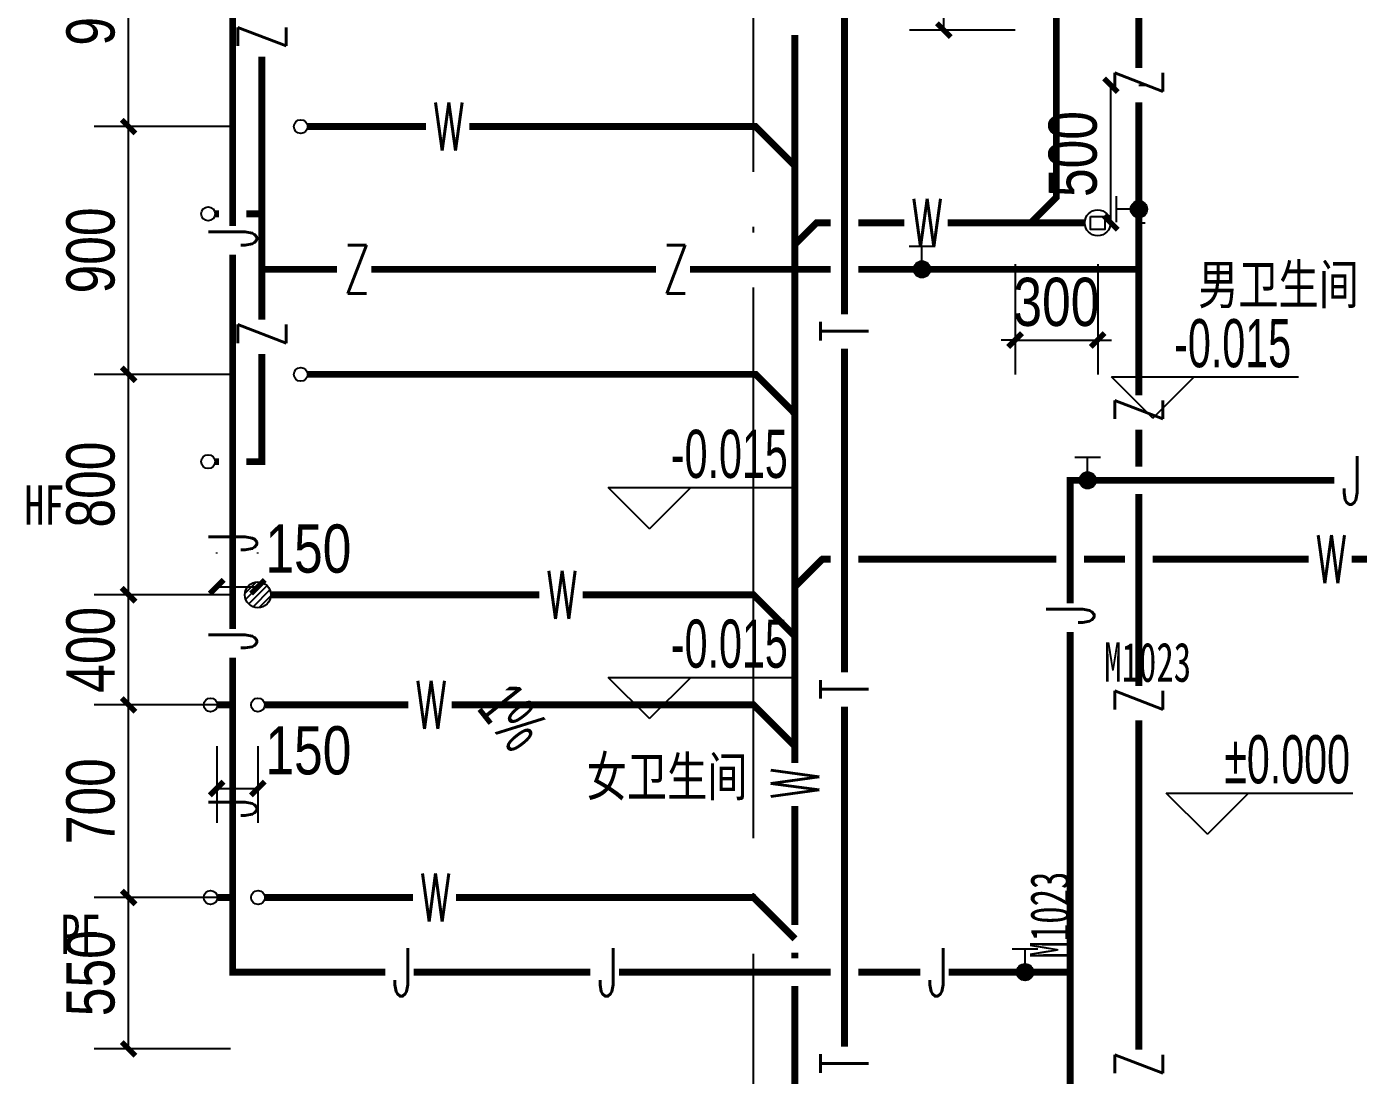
# Model space of a CAD drawing. Extents: x 31688 to 157843, y 203 to 96712.
# Drawn here: x 56147 to 60984, y 5339 to 9148 of the extents above; entities that cross this region are included whole.
import ezdxf

# ---------------------------------------------------------------- set-up
doc = ezdxf.new("R2010")
doc.units = 0
doc.header["$LTSCALE"] = 1000
doc.header["$MEASUREMENT"] = 0
doc.linetypes.add('109-34 轴网$0$L1$0$$AUDIT_BAD_LTYPE1', pattern=[0])
doc.linetypes.add('DOTE', pattern=[2.42, 2, -0.2, 0.02, -0.2])
doc.layers.get('Defpoints').update_dxf_attribs({"color": 167})
for name, color, linetype in [('01-标注_标高', 200, 'Continuous'), ('01-标注_符号', 200, 'Continuous'), ('02-TEXT_房间', 7, 'Continuous'), ('A_AXIS-轴线', 9, 'DOTE'), ('DOOR_FIRE_TEXT', 7, 'Continuous'), ('EQUIP_地漏', 7, 'Continuous'), ('EQUIP_污水', 7, 'Continuous'), ('PIPE-中水', 122, 'Continuous'), ('PIPE-污水', 2, 'Continuous'), ('PIPE-给水中', 3, 'Continuous'), ('PIPE-通气', 30, 'Continuous'), ('TEXT_中水', 7, 'Continuous'), ('TEXT_污水', 7, 'Continuous'), ('TEXT_给水', 7, 'Continuous'), ('TEXT_通气', 7, 'Continuous'), ('TWT_DIM', 3, 'Continuous'), ('VALVE_中水', 7, 'Continuous'), ('VALVE_给水', 7, 'Continuous'), ('VPIPE-中水', 122, 'TG_Z'), ('VPIPE-给水中', 3, 'TG_J1')]:
    doc.layers.add(name, color=color, linetype=linetype)
doc.styles.add('_TCH_DIM', font='ros.shx', dxfattribs={"width": 0.8, "bigfont": 'jd.shx'})
doc.styles.add('_TCH_DIM_T3', font='ros.shx', dxfattribs={"width": 0.8, "bigfont": 'jd.shx'})
doc.styles.add('_TCH_SPACE', font='STXIHEI.TTF', dxfattribs={"width": 0.75, "height": 5})
doc.styles.add('_TCH_WINDOW', font='STXIHEI.TTF', dxfattribs={"width": 0.65, "height": 3.5})
doc.styles.add('_TWT_PIPETEXT', font='SIMPLEX', dxfattribs={"width": 0.8, "height": 3.5, "bigfont": 'HZTXT'})
doc.styles.add('TG_LINETYPE', font='SIMPLEX', dxfattribs={"width": 0.8, "height": 3, "bigfont": 'HZTXT'})
doc.linetypes.add('TG_J1', pattern='A,5,-0.6,["J1",TG_LINETYPE,S=0.1,R=0,X=-0.52,Y=-0.15],0', length=5.6)
doc.linetypes.add('TG_Z', pattern='A,5,-0.3,["Z",TG_LINETYPE,S=0.1,R=0,X=-0.28,Y=-0.15],0', length=5.3)
doc.dimstyles.new('_TWT_ARCH&&50', dxfattribs={"dimtxt": 175, "dimasz": 50, "dimexe": 125, "dimexo": 150, "dimgap": 50, "dimtad": 1, "dimdec": 0, "dimzin": 0, "dimdsep": 46, "dimtxsty": '_TCH_DIM_T3', "dimblk": 'ARCHTICK', "dimcen": 0.09, "dimclrt": 7, "dimazin": 2, "dimtfac": 1, "dimtdec": 0, "dimtix": 1, "dimtmove": 2, "dimatfit": 3, "dimfxl": 0, "dimtolj": 1, "dimtzin": 0, "dimarcsym": 0})

# ---------------------------------------------------------------- blocks, each defined once
blk = doc.blocks.new('fdsgdfg1111')
at = {"layer": '02-TEXT_房间', "style": '_TCH_SPACE', "width": 0.75}
for s, p in [('男卫生间', (4465, 4855.6)), ('HF', (200.9, 4053.8)), ('女卫生间', (2243.9, 3068)), ('PF', (331.8, 2495.2))]:
    blk.add_text(s, height=142.71, dxfattribs=at).set_placement(p)
at = {"layer": 'DOOR_FIRE_TEXT', "style": '_TCH_WINDOW', "width": 0.65}
blk.add_text('M1023', height=142.71, dxfattribs=at).set_placement((4123.8, 3483.6))
blk.add_text('M1023', height=142.71, rotation=90, dxfattribs=at).set_placement((3997.1, 2478.5))
blk = doc.blocks.new('$TwtSys$00000147')
blk.add_circle((0, 0, 0), 1)
blk = doc.blocks.new('$TwtSys$00000141')
for p, q in [((-94.2, 7.7), (-10.1, 91.8)), ((-94.2, 7.7), (-10.1, 91.8)), ((-87.2, -35.1), (35.1, 87.2)), ((-87.2, -35.1), (35.1, 87.2)), ((-66.5, -66.5), (66.5, 66.5)), ((-66.5, -66.5), (66.5, 66.5)), ((-32.4, -87.1), (87.6, 32.9)), ((-32.4, -87.1), (87.6, 32.9)), ((11.4, -92.3), (92.3, -11.4)), ((11.4, -92.3), (92.3, -11.4))]:
    blk.add_line(p, q)
blk.add_circle((0, 0), 94)
blk.add_circle((0, 0), 94)
blk = doc.blocks.new('_ArchTick')
at = {"color": 0, "linetype": 'ByBlock', "const_width": 0.4}
blk.add_lwpolyline([(-0.5, -0.5), (0.5, 0.5)], dxfattribs=at)
blk = doc.blocks.new('*D791')
at = {"layer": 'Defpoints', "color": 0, "linetype": '109-34 轴网$0$L1$0$$AUDIT_BAD_LTYPE1'}
for p in [(56986.9, 7113.8), (56837.3, 7084.7), (56986.9, 7084.7)]:
    blk.add_point(p, dxfattribs=at)
at = {"layer": 'TWT_DIM', "color": 0, "linetype": '109-34 轴网$0$L1$0$$AUDIT_BAD_LTYPE1', "lineweight": -2}
for p, q in [((56837.3, 7234.7), (56837.3, 7238.8)), ((56986.9, 7234.7), (56986.9, 7238.8)), ((56837.3, 7113.8), (56986.9, 7113.8))]:
    blk.add_line(p, q, dxfattribs=at)
at = {"layer": 'TWT_DIM', "color": 0, "linetype": '109-34 轴网$0$L1$0$$AUDIT_BAD_LTYPE1', "lineweight": -2, "xscale": 50, "yscale": 50, "zscale": 50, "rotation": 180}
blk.add_blockref('_ArchTick', (56837.3, 7113.8), dxfattribs=at)
at = {"layer": 'TWT_DIM', "color": 0, "linetype": '109-34 轴网$0$L1$0$$AUDIT_BAD_LTYPE1', "lineweight": -2, "xscale": 50, "yscale": 50, "zscale": 50}
blk.add_blockref('_ArchTick', (56986.9, 7113.8), dxfattribs=at)
at = {"layer": 'TWT_DIM', "color": 7, "linetype": '109-34 轴网$0$L1$0$$AUDIT_BAD_LTYPE1', "insert": (57170.2, 7251.3), "char_height": 175, "attachment_point": 5, "style": '_TCH_DIM_T3'}
blk.add_mtext('\\A1;150', dxfattribs=at)
blk = doc.blocks.new('*D792')
at = {"layer": 'Defpoints', "color": 0, "linetype": '109-34 轴网$0$L1$0$$AUDIT_BAD_LTYPE1'}
for p in [(56837.3, 6684.7), (56986.9, 6684.7), (56986.9, 6381.1)]:
    blk.add_point(p, dxfattribs=at)
at = {"layer": 'TWT_DIM', "color": 0, "linetype": '109-34 轴网$0$L1$0$$AUDIT_BAD_LTYPE1', "lineweight": -2}
for p, q in [((56837.3, 6534.7), (56837.3, 6256.1)), ((56986.9, 6534.7), (56986.9, 6256.1)), ((56837.3, 6381.1), (56986.9, 6381.1))]:
    blk.add_line(p, q, dxfattribs=at)
at = {"layer": 'TWT_DIM', "color": 0, "linetype": '109-34 轴网$0$L1$0$$AUDIT_BAD_LTYPE1', "lineweight": -2, "xscale": 50, "yscale": 50, "zscale": 50, "rotation": 180}
blk.add_blockref('_ArchTick', (56837.3, 6381.1), dxfattribs=at)
at = {"layer": 'TWT_DIM', "color": 0, "linetype": '109-34 轴网$0$L1$0$$AUDIT_BAD_LTYPE1', "lineweight": -2, "xscale": 50, "yscale": 50, "zscale": 50}
blk.add_blockref('_ArchTick', (56986.9, 6381.1), dxfattribs=at)
at = {"layer": 'TWT_DIM', "color": 7, "linetype": '109-34 轴网$0$L1$0$$AUDIT_BAD_LTYPE1', "insert": (57170.2, 6518.6), "char_height": 175, "attachment_point": 5, "style": '_TCH_DIM_T3'}
blk.add_mtext('\\A1;150', dxfattribs=at)
blk = doc.blocks.new('$VALVE$00000497')
for p, q in [((77.8, 138.2), (-77.8, 138.2)), ((0, 50), (0, 138.2))]:
    blk.add_line(p, q)
at = {"const_width": 49.6}
blk.add_lwpolyline([(24.8, 0, 1), (-24.8, 0, 1)], format="xyb", close=True, dxfattribs=at)
blk.add_circle((0, 0), 50)
blk = doc.blocks.new('*D806')
at = {"layer": 'Defpoints', "color": 0, "linetype": '109-34 轴网$0$L1$0$$AUDIT_BAD_LTYPE1'}
for p in [(56517.4, 9685.3), (57037.3, 9685.3), (57037.3, 8785.3)]:
    blk.add_point(p, dxfattribs=at)
at = {"layer": 'TWT_DIM', "color": 0, "linetype": '109-34 轴网$0$L1$0$$AUDIT_BAD_LTYPE1', "lineweight": -2}
for p, q in [((56887.3, 9685.3), (56392.4, 9685.3)), ((56517.4, 8785.3), (56517.4, 9685.3)), ((56887.3, 8785.3), (56392.4, 8785.3))]:
    blk.add_line(p, q, dxfattribs=at)
at = {"layer": 'TWT_DIM', "color": 0, "linetype": '109-34 轴网$0$L1$0$$AUDIT_BAD_LTYPE1', "lineweight": -2, "xscale": 50, "yscale": 50, "zscale": 50}
for p, rotation in [((56517.4, 9685.3), 90), ((56517.4, 8785.3), 270)]:
    blk.add_blockref('_ArchTick', p, dxfattribs=dict(at, rotation=rotation))
at = {"layer": 'TWT_DIM', "color": 7, "linetype": '109-34 轴网$0$L1$0$$AUDIT_BAD_LTYPE1', "insert": (56379.9, 9235.3), "char_height": 175, "attachment_point": 5, "rotation": 90, "style": '_TCH_DIM_T3'}
blk.add_mtext('\\A1;900', dxfattribs=at)
blk = doc.blocks.new('*D807')
at = {"layer": 'Defpoints', "color": 0, "linetype": '109-34 轴网$0$L1$0$$AUDIT_BAD_LTYPE1'}
for p in [(56517.4, 8785.3), (57037.3, 8785.3), (57037.3, 7885.3)]:
    blk.add_point(p, dxfattribs=at)
at = {"layer": 'TWT_DIM', "color": 0, "linetype": '109-34 轴网$0$L1$0$$AUDIT_BAD_LTYPE1', "lineweight": -2}
for p, q in [((56887.3, 8785.3), (56392.4, 8785.3)), ((56517.4, 7885.3), (56517.4, 8785.3)), ((56887.3, 7885.3), (56392.4, 7885.3))]:
    blk.add_line(p, q, dxfattribs=at)
at = {"layer": 'TWT_DIM', "color": 0, "linetype": '109-34 轴网$0$L1$0$$AUDIT_BAD_LTYPE1', "lineweight": -2, "xscale": 50, "yscale": 50, "zscale": 50}
for p, rotation in [((56517.4, 8785.3), 90), ((56517.4, 7885.3), 270)]:
    blk.add_blockref('_ArchTick', p, dxfattribs=dict(at, rotation=rotation))
at = {"layer": 'TWT_DIM', "color": 7, "linetype": '109-34 轴网$0$L1$0$$AUDIT_BAD_LTYPE1', "insert": (56379.9, 8335.3), "char_height": 175, "attachment_point": 5, "rotation": 90, "style": '_TCH_DIM_T3'}
blk.add_mtext('\\A1;900', dxfattribs=at)
blk = doc.blocks.new('*D808')
at = {"layer": 'Defpoints', "color": 0, "linetype": '109-34 轴网$0$L1$0$$AUDIT_BAD_LTYPE1'}
for p in [(56517.4, 7885.3), (57037.3, 7885.3), (57037.3, 7084.7)]:
    blk.add_point(p, dxfattribs=at)
at = {"layer": 'TWT_DIM', "color": 0, "linetype": '109-34 轴网$0$L1$0$$AUDIT_BAD_LTYPE1', "lineweight": -2}
for p, q in [((56887.3, 7885.3), (56392.4, 7885.3)), ((56517.4, 7084.7), (56517.4, 7885.3)), ((56887.3, 7084.7), (56392.4, 7084.7))]:
    blk.add_line(p, q, dxfattribs=at)
at = {"layer": 'TWT_DIM', "color": 0, "linetype": '109-34 轴网$0$L1$0$$AUDIT_BAD_LTYPE1', "lineweight": -2, "xscale": 50, "yscale": 50, "zscale": 50}
for p, rotation in [((56517.4, 7885.3), 90), ((56517.4, 7084.7), 270)]:
    blk.add_blockref('_ArchTick', p, dxfattribs=dict(at, rotation=rotation))
at = {"layer": 'TWT_DIM', "color": 7, "linetype": '109-34 轴网$0$L1$0$$AUDIT_BAD_LTYPE1', "insert": (56379.9, 7485), "char_height": 175, "attachment_point": 5, "rotation": 90, "style": '_TCH_DIM_T3'}
blk.add_mtext('\\A1;800', dxfattribs=at)
blk = doc.blocks.new('*D809')
at = {"layer": 'Defpoints', "color": 0, "linetype": '109-34 轴网$0$L1$0$$AUDIT_BAD_LTYPE1'}
for p in [(56517.4, 7084.7), (57037.3, 7084.7), (57037.3, 6684.7)]:
    blk.add_point(p, dxfattribs=at)
at = {"layer": 'TWT_DIM', "color": 0, "linetype": '109-34 轴网$0$L1$0$$AUDIT_BAD_LTYPE1', "lineweight": -2}
for p, q in [((56887.3, 7084.7), (56392.4, 7084.7)), ((56517.4, 6684.7), (56517.4, 7084.7)), ((56887.3, 6684.7), (56392.4, 6684.7))]:
    blk.add_line(p, q, dxfattribs=at)
at = {"layer": 'TWT_DIM', "color": 0, "linetype": '109-34 轴网$0$L1$0$$AUDIT_BAD_LTYPE1', "lineweight": -2, "xscale": 50, "yscale": 50, "zscale": 50}
for p, rotation in [((56517.4, 7084.7), 90), ((56517.4, 6684.7), 270)]:
    blk.add_blockref('_ArchTick', p, dxfattribs=dict(at, rotation=rotation))
at = {"layer": 'TWT_DIM', "color": 7, "linetype": '109-34 轴网$0$L1$0$$AUDIT_BAD_LTYPE1', "insert": (56379.9, 6884.7), "char_height": 175, "attachment_point": 5, "rotation": 90, "style": '_TCH_DIM_T3'}
blk.add_mtext('\\A1;400', dxfattribs=at)
blk = doc.blocks.new('*D810')
at = {"layer": 'Defpoints', "color": 0, "linetype": '109-34 轴网$0$L1$0$$AUDIT_BAD_LTYPE1'}
for p in [(56517.4, 6684.7), (57037.3, 6684.7), (57037.3, 5985.1)]:
    blk.add_point(p, dxfattribs=at)
at = {"layer": 'TWT_DIM', "color": 0, "linetype": '109-34 轴网$0$L1$0$$AUDIT_BAD_LTYPE1', "lineweight": -2}
for p, q in [((56887.3, 6684.7), (56392.4, 6684.7)), ((56517.4, 5985.1), (56517.4, 6684.7)), ((56887.3, 5985.1), (56392.4, 5985.1))]:
    blk.add_line(p, q, dxfattribs=at)
at = {"layer": 'TWT_DIM', "color": 0, "linetype": '109-34 轴网$0$L1$0$$AUDIT_BAD_LTYPE1', "lineweight": -2, "xscale": 50, "yscale": 50, "zscale": 50}
for p, rotation in [((56517.4, 6684.7), 90), ((56517.4, 5985.1), 270)]:
    blk.add_blockref('_ArchTick', p, dxfattribs=dict(at, rotation=rotation))
at = {"layer": 'TWT_DIM', "color": 7, "linetype": '109-34 轴网$0$L1$0$$AUDIT_BAD_LTYPE1', "insert": (56379.9, 6334.9), "char_height": 175, "attachment_point": 5, "rotation": 90, "style": '_TCH_DIM_T3'}
blk.add_mtext('\\A1;700', dxfattribs=at)
blk = doc.blocks.new('*D811')
at = {"layer": 'Defpoints', "color": 0, "linetype": '109-34 轴网$0$L1$0$$AUDIT_BAD_LTYPE1'}
for p in [(56517.4, 5985.1), (57037.3, 5985.1), (57037.3, 5435.3)]:
    blk.add_point(p, dxfattribs=at)
at = {"layer": 'TWT_DIM', "color": 0, "linetype": '109-34 轴网$0$L1$0$$AUDIT_BAD_LTYPE1', "lineweight": -2}
for p, q in [((56887.3, 5985.1), (56392.4, 5985.1)), ((56517.4, 5435.3), (56517.4, 5985.1)), ((56887.3, 5435.3), (56392.4, 5435.3))]:
    blk.add_line(p, q, dxfattribs=at)
at = {"layer": 'TWT_DIM', "color": 0, "linetype": '109-34 轴网$0$L1$0$$AUDIT_BAD_LTYPE1', "lineweight": -2, "xscale": 50, "yscale": 50, "zscale": 50}
for p, rotation in [((56517.4, 5985.1), 90), ((56517.4, 5435.3), 270)]:
    blk.add_blockref('_ArchTick', p, dxfattribs=dict(at, rotation=rotation))
at = {"layer": 'TWT_DIM', "color": 7, "linetype": '109-34 轴网$0$L1$0$$AUDIT_BAD_LTYPE1', "insert": (56379.9, 5710.2), "char_height": 175, "attachment_point": 5, "rotation": 90, "style": '_TCH_DIM_T3'}
blk.add_mtext('\\A1;550', dxfattribs=at)
blk = doc.blocks.new('*D815')
at = {"layer": 'Defpoints', "color": 0, "linetype": '109-34 轴网$0$L1$0$$AUDIT_BAD_LTYPE1'}
for p in [(59478.4, 9735.3), (59887.3, 9735.3), (59887.3, 9135.3)]:
    blk.add_point(p, dxfattribs=at)
at = {"layer": 'TWT_DIM', "color": 0, "linetype": '109-34 轴网$0$L1$0$$AUDIT_BAD_LTYPE1', "lineweight": -2}
for p, q in [((59737.3, 9735.3), (59353.4, 9735.3)), ((59478.4, 9135.3), (59478.4, 9735.3)), ((59737.3, 9135.3), (59353.4, 9135.3))]:
    blk.add_line(p, q, dxfattribs=at)
at = {"layer": 'TWT_DIM', "color": 0, "linetype": '109-34 轴网$0$L1$0$$AUDIT_BAD_LTYPE1', "lineweight": -2, "xscale": 50, "yscale": 50, "zscale": 50}
for p, rotation in [((59478.4, 9735.3), 90), ((59478.4, 9135.3), 270)]:
    blk.add_blockref('_ArchTick', p, dxfattribs=dict(at, rotation=rotation))
at = {"layer": 'TWT_DIM', "color": 7, "linetype": '109-34 轴网$0$L1$0$$AUDIT_BAD_LTYPE1', "insert": (59340.9, 9435.3), "char_height": 175, "attachment_point": 5, "rotation": 90, "style": '_TCH_DIM_T3'}
blk.add_mtext('\\A1;600', dxfattribs=at)
blk = doc.blocks.new('$TwtSys$00000136')
at = {"elevation": 0}
blk.add_lwpolyline([(-51.3, 45.2), (50.9, 45.2), (50.9, -49.1), (-51.3, -49.1)], close=True, dxfattribs=at)
blk.add_circle((0, 0, 0), 93.8)
blk = doc.blocks.new('*D832')
at = {"layer": 'Defpoints', "color": 0, "linetype": '109-34 轴网$0$L1$0$$AUDIT_BAD_LTYPE1'}
for p in [(60037.3, 8935.3), (60085.2, 8935.3), (60037.3, 8435.5)]:
    blk.add_point(p, dxfattribs=at)
at = {"layer": 'TWT_DIM', "color": 0, "linetype": '109-34 轴网$0$L1$0$$AUDIT_BAD_LTYPE1', "lineweight": -2}
for p, q in [((60085.2, 8435.5), (60085.2, 8935.3)), ((60187.3, 8935.3), (60210.2, 8935.3)), ((60187.3, 8435.5), (60210.2, 8435.5))]:
    blk.add_line(p, q, dxfattribs=at)
at = {"layer": 'TWT_DIM', "color": 0, "linetype": '109-34 轴网$0$L1$0$$AUDIT_BAD_LTYPE1', "lineweight": -2, "xscale": 50, "yscale": 50, "zscale": 50}
for p, rotation in [((60085.2, 8935.3), 90), ((60085.2, 8435.5), 270)]:
    blk.add_blockref('_ArchTick', p, dxfattribs=dict(at, rotation=rotation))
at = {"layer": 'TWT_DIM', "color": 7, "linetype": '109-34 轴网$0$L1$0$$AUDIT_BAD_LTYPE1', "insert": (59947.7, 8685.4), "char_height": 175, "attachment_point": 5, "rotation": 90, "style": '_TCH_DIM_T3'}
blk.add_mtext('\\A1;500', dxfattribs=at)
blk = doc.blocks.new('*D833')
at = {"layer": 'Defpoints', "color": 0, "linetype": '109-34 轴网$0$L1$0$$AUDIT_BAD_LTYPE1'}
for p in [(59737.3, 8435.5), (60037.3, 8435.5), (60037.3, 8009.9)]:
    blk.add_point(p, dxfattribs=at)
at = {"layer": 'TWT_DIM', "color": 0, "linetype": '109-34 轴网$0$L1$0$$AUDIT_BAD_LTYPE1', "lineweight": -2}
for p, q in [((59737.3, 8285.5), (59737.3, 7884.9)), ((60037.3, 8285.5), (60037.3, 7884.9)), ((59737.3, 8009.9), (59687.3, 8009.9)), ((59737.3, 8009.9), (60037.3, 8009.9)), ((60037.3, 8009.9), (60087.3, 8009.9))]:
    blk.add_line(p, q, dxfattribs=at)
at = {"layer": 'TWT_DIM', "color": 0, "linetype": '109-34 轴网$0$L1$0$$AUDIT_BAD_LTYPE1', "lineweight": -2, "xscale": 50, "yscale": 50, "zscale": 50}
blk.add_blockref('_ArchTick', (59737.3, 8009.9), dxfattribs=at)
at = {"layer": 'TWT_DIM', "color": 0, "linetype": '109-34 轴网$0$L1$0$$AUDIT_BAD_LTYPE1', "lineweight": -2, "xscale": 50, "yscale": 50, "zscale": 50, "rotation": 180}
blk.add_blockref('_ArchTick', (60037.3, 8009.9), dxfattribs=at)
at = {"layer": 'TWT_DIM', "color": 7, "linetype": '109-34 轴网$0$L1$0$$AUDIT_BAD_LTYPE1', "insert": (59887.3, 8147.4), "char_height": 175, "attachment_point": 5, "style": '_TCH_DIM_T3'}
blk.add_mtext('\\A1;300', dxfattribs=at)

msp = doc.modelspace()

# ---------------------------------------------------------------- hatches: boundary and pattern name
at = {"layer": 'PIPE-中水', "linetype": 'Continuous'}
for points in [[(57001.5, 7568.2), (57014, 7568.2), (57014, 7555.7)], [(57001.5, 7568.2), (57001.5, 7555.7), (57014, 7555.7)]]:
    msp.add_hatch(color=256, dxfattribs=at).paths.add_polyline_path(points)
at = {"layer": 'PIPE-污水', "linetype": 'Continuous'}
for points in [[(58794.6, 8785.3), (58794.6, 8797.8), (58799.8, 8797.8)], [(58794.6, 8785.3), (58803.5, 8794.1), (58799.8, 8797.8)], [(59887.3, 8528), (59896.1, 8519.1), (59899.8, 8522.8)], [(59887.3, 8528), (59899.8, 8528), (59899.8, 8522.8)], [(59016.3, 8435.5), (59007.4, 8444.4), (59011.1, 8448)], [(59016.3, 8435.5), (59016.3, 8448), (59011.1, 8448)], [(58794.6, 7885.3), (58794.6, 7897.8), (58799.8, 7897.8)], [(58794.6, 7885.3), (58803.5, 7894.1), (58799.8, 7897.8)], [(59037.3, 7214.1), (59028.5, 7222.9), (59032.2, 7226.6)], [(59037.3, 7214.1), (59037.3, 7226.6), (59032.2, 7226.6)], [(58787.3, 7084.7), (58787.3, 7097.2), (58792.5, 7097.2)], [(58787.3, 7084.7), (58796.1, 7093.5), (58792.5, 7097.2)], [(58787.3, 6684.7), (58787.3, 6697.2), (58792.5, 6697.2)], [(58787.3, 6684.7), (58796.1, 6693.5), (58792.5, 6697.2)], [(58787.7, 5985.1), (58787.7, 5997.6), (58792.9, 5997.6)], [(58787.7, 5985.1), (58796.5, 5994), (58792.9, 5997.6)]]:
    msp.add_hatch(color=256, dxfattribs=at).paths.add_polyline_path(points)
at = {"layer": 'PIPE-给水中', "linetype": 'Continuous'}
for points in [[(59937.3, 7500.3), (59937.3, 7512.8), (59924.8, 7512.8)], [(59937.3, 7500.3), (59924.8, 7500.3), (59924.8, 7512.8)], [(56895.3, 5714.2), (56895.3, 5701.7), (56882.8, 5701.7)], [(56895.3, 5714.2), (56882.8, 5714.2), (56882.8, 5701.7)]]:
    msp.add_hatch(color=256, dxfattribs=at).paths.add_polyline_path(points)

# ---------------------------------------------------------------- linework, layer by layer
at = {"layer": '01-标注_标高'}
for p, q in [((60237.9, 7726), (60087.9, 7876)), ((60087.9, 7876), (60766.2, 7876)), ((60237.9, 7726), (60087.9, 7876)), ((60087.9, 7876), (60766.2, 7876)), ((60237.9, 7726), (60387.9, 7876)), ((60237.9, 7726), (60387.9, 7876)), ((58409.7, 7324), (58259.7, 7474)), ((58259.7, 7474), (58938, 7474)), ((58409.7, 7324), (58559.7, 7474)), ((58409.7, 6634.8), (58259.7, 6784.8)), ((58259.7, 6784.8), (58938, 6784.8)), ((58409.7, 6634.8), (58559.7, 6784.8)), ((60435.7, 6214.7), (60285.7, 6364.7)), ((60285.7, 6364.7), (60964, 6364.7)), ((60435.7, 6214.7), (60585.7, 6364.7))]:
    msp.add_line(p, q, dxfattribs=at)
at = {"layer": '01-标注_符号'}
for points in [[(57938.2, 6412.7, 0, 0, 0), (57742.3, 6659.8, 40, 0, 0), (57649.1, 6777.3, 0, 0, 0)], [(57938.3, 6412.8, 0, 0, 0), (57742.3, 6659.8, 40, 0, 0), (57649.1, 6777.3, 0, 0, 0)]]:
    msp.add_lwpolyline(points, format="xyseb", dxfattribs=at)
at = {"layer": 'A_AXIS-轴线'}
msp.add_line((58787.4, 1360.7), (58787.4, 13338.4), dxfattribs=at)
at = {"layer": 'PIPE-中水', "linetype": 'Continuous', "ltscale": 0.5, "const_width": 25}
for points in [[(60186.9, 8998.2), (60186.9, 9879.1)], [(57001.5, 8468.2), (57001.5, 9038.8)], [(60186.9, 8266.9), (60186.9, 8873.5)], [(56845.3, 8468.2), (56831.3, 8468.2)], [(57001.5, 8468.2), (56945.3, 8468.2)], [(57001.5, 8266.9), (57001.5, 8468.2)], [(57001.5, 8084.1), (57001.5, 8266.9)], [(57001.5, 8266.9), (57274.3, 8266.9)], [(57398.9, 8266.9), (58432.4, 8266.9)], [(58557, 8266.9), (59067.6, 8266.9)], [(59167.6, 8266.9), (60186.9, 8266.9)], [(60186.9, 7808.8), (60186.9, 8266.9)], [(57001.5, 7568.2), (57001.5, 7959.5)], [(60186.9, 7550.3), (60186.9, 7684.1)], [(56845.3, 7568.2), (56831.3, 7568.2)], [(57001.5, 7568.2), (56945.3, 7568.2)], [(60186.9, 6753.7), (60186.9, 7450.3)], [(60186.9, 5432.2), (60186.9, 6629)]]:
    msp.add_lwpolyline(points, dxfattribs=at)
at = {"layer": 'PIPE-污水', "linetype": 'Continuous', "ltscale": 0.5, "const_width": 25}
for points in [[(59887.3, 9414.4), (59887.3, 8528)], [(58937.6, 8642.3), (58937.6, 9117.4)], [(57167.3, 8785.3), (57598, 8785.3)], [(57754.7, 8785.3), (58794.6, 8785.3)], [(58794.6, 8785.3), (58937.6, 8642.3)], [(58937.6, 8356.9), (58937.6, 8642.3)], [(59887.3, 8528), (59794.8, 8435.5)], [(59016.3, 8435.5), (58937.6, 8356.9)], [(59067.6, 8435.5), (59016.3, 8435.5)], [(59335.4, 8435.5), (59167.6, 8435.5)], [(59794.8, 8435.5), (59492, 8435.5)], [(59990.3, 8435.5), (59794.8, 8435.5)], [(58937.6, 7742.3), (58937.6, 8356.9)], [(57167.3, 7885.3), (58794.6, 7885.3)], [(58794.6, 7885.3), (58937.6, 7742.3)], [(58937.6, 7114.4), (58937.6, 7742.3)], [(59037.3, 7214.1), (58937.6, 7114.4)], [(59037.3, 7214.1), (59067.6, 7214.1)], [(59167.6, 7214.1), (59887.3, 7214.1)], [(59987.3, 7214.1), (60136.9, 7214.1)], [(60236.9, 7214.1), (60803.5, 7214.1)], [(60960.2, 7214.1), (61870.5, 7214.1)], [(58937.6, 6934.3), (58937.6, 7114.4)], [(57033.9, 7084.7), (58009.3, 7084.7)], [(58166, 7084.7), (58787.3, 7084.7)], [(58787.3, 7084.7), (58937.6, 6934.3)], [(58937.6, 6534.3), (58937.6, 6934.3)], [(57011.9, 6684.7), (57533.8, 6684.7)], [(57690.4, 6684.7), (58787.3, 6684.7)], [(58787.3, 6684.7), (58937.6, 6534.3)], [(58937.6, 6473.7), (58937.6, 6534.3)], [(58937.6, 5885.2), (58937.6, 6317.1)], [(57012.3, 5985.1), (57550, 5985.1)], [(57706.7, 5985.1), (58787.7, 5985.1)], [(58787.7, 5985.1), (58938.1, 5834.8)], [(58937.6, 5764.2), (58937.6, 5785.2)], [(58937.6, 5110.3), (58937.6, 5664.2)]]:
    msp.add_lwpolyline(points, dxfattribs=at)
at = {"layer": 'PIPE-给水中', "linetype": 'Continuous', "ltscale": 0.5, "const_width": 25}
for points in [[(56895.3, 8423.6), (56895.3, 9745.3)], [(56895.3, 6960.1), (56895.3, 8320.3)], [(59937.3, 7500.3), (60897.5, 7500.3)], [(59937.3, 7053.1), (59937.3, 7500.3)], [(59937.3, 5714.2), (59937.3, 6949.8)], [(56895.3, 6684.7), (56895.3, 6856.8)], [(56895.3, 6684.7), (56840, 6684.7)], [(56895.3, 5985.1), (56895.3, 6684.7)], [(56895.3, 5985.1), (56840, 5985.1)], [(56895.3, 5714.2), (56895.3, 5985.1)], [(57449.3, 5714.2), (56895.3, 5714.2)], [(58195, 5714.2), (57552.6, 5714.2)], [(59067.6, 5714.2), (58298.3, 5714.2)], [(59393.1, 5714.2), (59167.6, 5714.2)], [(59937.3, 5714.2), (59496.5, 5714.2)], [(59937.3, 5087.6), (59937.3, 5714.2)]]:
    msp.add_lwpolyline(points, dxfattribs=at)
at = {"layer": 'PIPE-通气', "linetype": 'Continuous', "ltscale": 0.5, "const_width": 25}
for points in [[(59117.6, 8103.3), (59117.6, 9631.7)], [(59117.6, 6802.6), (59117.6, 7978.6)], [(59117.6, 5443.6), (59117.6, 6678)]]:
    msp.add_lwpolyline(points, dxfattribs=at)
at = {"layer": 'VPIPE-中水', "linetype": 'Continuous'}
for centre in [(56806.3, 8468.2), (56806.3, 7568.2)]:
    msp.add_circle(centre, 25, dxfattribs=at)
at = {"layer": 'VPIPE-给水中', "linetype": 'Continuous'}
for centre in [(56815, 6684.7), (56815, 5985.1)]:
    msp.add_circle(centre, 25, dxfattribs=at)

# ---------------------------------------------------------------- block references
at = {"linetype": '109-34 轴网$0$L1$0$$AUDIT_BAD_LTYPE1'}
msp.add_blockref('fdsgdfg1111', (55937.4, 3285.1), dxfattribs=at)
at = {"layer": 'EQUIP_地漏', "linetype": '109-34 轴网$0$L1$0$$AUDIT_BAD_LTYPE1', "xscale": 0.5, "yscale": 0.5, "zscale": 0.5, "rotation": 180}
msp.add_blockref('$TwtSys$00000141', (56986.9, 7084.7), dxfattribs=at)
at = {"layer": 'EQUIP_污水', "linetype": '109-34 轴网$0$L1$0$$AUDIT_BAD_LTYPE1', "xscale": 25, "yscale": 25, "zscale": 25}
for p in [(57142.3, 8785.3), (57142.3, 7885.3), (56986.9, 6684.7), (56987.3, 5985.1)]:
    msp.add_blockref('$TwtSys$00000147', p, dxfattribs=at)
at = {"layer": 'EQUIP_污水', "linetype": '109-34 轴网$0$L1$0$$AUDIT_BAD_LTYPE1', "xscale": 0.5, "yscale": 0.5, "zscale": 0.5, "rotation": 359.9999999538219}
msp.add_blockref('$TwtSys$00000136', (60037.3, 8435.5), dxfattribs=at)
at = {"layer": 'VALVE_中水', "linetype": '109-34 轴网$0$L1$0$$AUDIT_BAD_LTYPE1', "xscale": 0.6, "yscale": 0.6, "zscale": 0.6, "rotation": 89.9999999999995}
msp.add_blockref('$VALVE$00000497', (60186.9, 8485.2), dxfattribs=at)
at = {"layer": 'VALVE_中水', "linetype": '109-34 轴网$0$L1$0$$AUDIT_BAD_LTYPE1', "xscale": 0.6, "yscale": 0.6, "zscale": 0.6}
msp.add_blockref('$VALVE$00000497', (59399.1, 8266.9), dxfattribs=at)
at = {"layer": 'VALVE_给水', "linetype": '109-34 轴网$0$L1$0$$AUDIT_BAD_LTYPE1', "xscale": 0.6, "yscale": 0.6, "zscale": 0.6}
msp.add_blockref('$VALVE$00000497', (60000.5, 7500.3), dxfattribs=at)
at = {"layer": 'VALVE_给水', "linetype": '109-34 轴网$0$L1$0$$AUDIT_BAD_LTYPE1', "xscale": -0.6, "yscale": -0.6, "zscale": 0.6, "rotation": 180}
msp.add_blockref('$VALVE$00000497', (59773.5, 5714.2), dxfattribs=at)

# ---------------------------------------------------------------- texts
at = {"layer": '01-标注_标高', "color": 7, "style": '_TCH_DIM', "width": 0.64}
for s, p in [('-0.015', (60315.2, 7911)), ('-0.015', (60315.2, 7911)), ('-0.015', (58487, 7509)), ('-0.015', (58487, 6819.8)), ('%%P0.000', (60497, 6399.7))]:
    msp.add_text(s, height=175, dxfattribs=at).set_placement(p)
at = {"layer": '01-标注_符号', "color": 7, "style": '_TCH_DIM', "width": 0.64}
msp.add_text('1%', height=175, rotation=308.415, dxfattribs=at).set_placement((57777.6, 6671.6))
msp.add_text('1%', height=175, rotation=308.415, dxfattribs=at).set_placement((57777.6, 6671.6))
at = {"layer": '02-TEXT_房间', "style": '_TCH_SPACE', "width": 0.75}
for s, p in [('HF', (56138.3, 7339)), ('女卫生间', (58181.2, 6353.1)), ('PF', (56269.2, 5780.3))]:
    msp.add_text(s, height=142.71, dxfattribs=at).set_placement(p)
at = {"layer": 'TEXT_中水', "linetype": '109-34 轴网$0$L1$0$$AUDIT_BAD_LTYPE1', "style": '_TWT_PIPETEXT', "width": 0.64}
for p in [(57089, 9063.8), (60274.4, 8898.5), (57089, 7984.5), (60274.4, 7709.1), (60274.4, 6654), (60274.4, 5332.5)]:
    msp.add_text('Z', height=175, rotation=90, dxfattribs=at).set_placement(p)
for p in [(57299.3, 8179.4), (58457.4, 8179.4)]:
    msp.add_text('Z', height=175, dxfattribs=at).set_placement(p)
at = {"layer": 'TEXT_污水', "linetype": '109-34 轴网$0$L1$0$$AUDIT_BAD_LTYPE1', "style": '_TWT_PIPETEXT', "width": 0.64}
for p in [(57623, 8697.8), (59360.4, 8348), (60828.5, 7126.6), (58034.3, 6997.2), (57558.8, 6597.2), (57575, 5897.6)]:
    msp.add_text('W', height=175, dxfattribs=at).set_placement(p)
msp.add_text('W', height=175, rotation=90, dxfattribs=at).set_placement((59025.1, 6342.1))
at = {"layer": 'TEXT_给水', "linetype": '109-34 轴网$0$L1$0$$AUDIT_BAD_LTYPE1', "style": '_TWT_PIPETEXT', "width": 0.64}
for p in [(56982.8, 8345.3), (56982.8, 7238.1), (60024.8, 6974.8), (56982.8, 6881.8), (56982.8, 6273.3)]:
    msp.add_text('J', height=175, rotation=90, dxfattribs=at).set_placement(p)
for p in [(60922.5, 7412.8), (57474.3, 5626.7), (58220, 5626.7), (59418.1, 5626.7)]:
    msp.add_text('J', height=175, dxfattribs=at).set_placement(p)
at = {"layer": 'TEXT_通气', "linetype": '109-34 轴网$0$L1$0$$AUDIT_BAD_LTYPE1', "style": '_TWT_PIPETEXT', "width": 0.64}
for p in [(59205.1, 8003.6), (59205.1, 6703), (59205.1, 5344)]:
    msp.add_text('T', height=175, rotation=90, dxfattribs=at).set_placement(p)

# ---------------------------------------------------------------- dimensions: what is measured, and where the dimension line sits
at = {"layer": 'TWT_DIM', "linetype": '109-34 轴网$0$L1$0$$AUDIT_BAD_LTYPE1'}
for p1, p2, distance, text, picture, middle in [((59887.3, 9135.3), (59887.3, 9735.3), 408.9, '600', '*D815', (59340.9, 9435.3)), ((57037.3, 8785.3), (57037.3, 9685.3), 519.9, '900', '*D806', (56379.9, 9235.3)), ((60037.3, 8435.5), (60037.3, 8935.3), -47.9, '500', '*D832', (59947.7, 8685.4)), ((57037.3, 7885.3), (57037.3, 8785.3), 519.9, '900', '*D807', (56379.9, 8335.3)), ((59737.3, 8435.5), (60037.3, 8435.5), -425.6, '300', '*D833', (59887.3, 8147.4)), ((57037.3, 7084.7), (57037.3, 7885.3), 519.9, '800', '*D808', (56379.9, 7485)), ((57037.3, 6684.7), (57037.3, 7084.7), 519.9, '400', '*D809', (56379.9, 6884.7)), ((57037.3, 5985.1), (57037.3, 6684.7), 519.9, '700', '*D810', (56379.9, 6334.9)), ((57037.3, 5435.3), (57037.3, 5985.1), 519.9, '550', '*D811', (56379.9, 5710.2))]:
    dim = msp.add_aligned_dim(p1=p1, p2=p2, distance=distance, text=text, dimstyle='_TWT_ARCH&&50', dxfattribs=at)
    dim.commit()
    dim.dimension.update_dxf_attribs({"geometry": picture, "text_midpoint": middle})
for base, p1, p2, picture, middle in [((56986.9, 7113.8), (56837.3, 7084.7), (56986.9, 7084.7), '*D791', (57170.2, 7251.3)), ((56986.9, 6381.1), (56837.3, 6684.7), (56986.9, 6684.7), '*D792', (57170.2, 6518.6))]:
    dim = msp.add_linear_dim(base=base, p1=p1, p2=p2, angle=360, text='150', dimstyle='_TWT_ARCH&&50', dxfattribs=at)
    dim.commit()
    dim.dimension.update_dxf_attribs({"geometry": picture, "text_midpoint": middle, "dimtype": 161})

doc.saveas('drawing.dxf')
